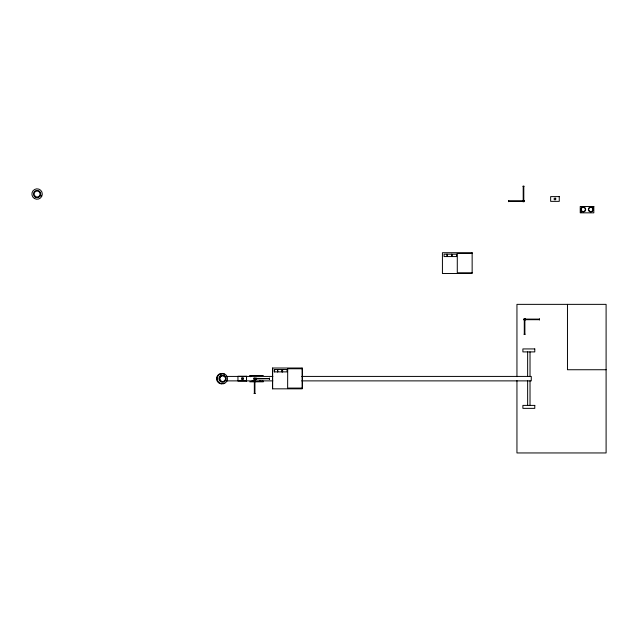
<?xml version="1.0" encoding="UTF-8"?>
<svg xmlns="http://www.w3.org/2000/svg" width="638" height="638" viewBox="0 0 638 638"><rect width="100%" height="100%" fill="white"/><g stroke="black" fill="none" stroke-linecap="round" stroke-linejoin="round"><path stroke-width="0.96" d="M269.388 378.725L269.419 379.243L269.364 378.35M269.443 378.725L255.224 378.948L255.216 378.366L255.208 378.908M269.388 378.573L269.419 378.055L269.435 378.86M262.242 381.388L262.569 380.607M262.122 380.838L262.792 380.671L262.912 381.301M250.056 376.117L250.87 375.91L250.726 376.635M250.224 375.91L250.104 376.356M250.822 376.564L250.941 376.117M262.96 381.301L262.29 381.468M250.662 376.683L250.056 376.356M522.905 186.24L524.093 186.24M508.638 200.803L522.905 200.803M508.638 201.401L522.905 201.401M472.144 253.461L457.286 253.461L457.286 272.777L472.144 272.777M525.178 319.104L539.445 319.104M525.178 319.694L539.445 319.694M523.989 334.256L525.178 334.256M287.642 368.764L302.476 368.764L302.476 388.087L287.642 388.087L287.69 368.764M606.1 369.737L567.469 369.737L567.469 304.358M249.745 375.479L263.319 375.479M246.547 376.276L237.926 376.276L237.974 381.03L246.547 381.03L246.547 376.276L246.499 381.03M226.49 376.42L272.865 376.42M301.75 376.42L531.271 376.42L531.271 380.878L301.75 380.878M243.062 377.911L241.523 377.911L241.579 379.395L243.062 379.395L243.062 377.911L242.998 379.395M255.224 378.35L269.443 378.573M255.28 379.243L253.98 379.243L253.98 378.055L255.28 378.055L255.168 379.243M226.49 380.878L272.865 380.878M249.745 381.819L263.319 381.819M254.044 393.51L255.224 393.51M262.569 381.524L262.122 381.301M539.445 318.801L539.445 319.989M530.019 351.905L530.019 376.42M530.019 380.878L530.019 405.401M527.642 351.905L527.642 376.42M527.642 380.878L527.642 405.401M524.883 319.989L524.883 334.256M524.284 319.989L524.284 334.256M523.798 186.24L523.798 200.507M523.2 186.24L523.2 200.507M516.947 376.667L516.947 304.358L606.1 304.358L606.1 452.948L516.947 452.948L516.947 380.631M508.638 200.507L508.638 201.696M302.428 368.764L302.428 388.087M282.61 369.506L282.61 371.882M282.235 369.506L282.251 371.882M281.876 369.506L281.876 371.882M277.793 369.506L277.793 371.882M277.482 369.506L277.482 371.882M274.579 369.506L274.579 371.882M272.609 368.022L272.609 388.829M254.929 379.243L254.929 393.51M254.339 379.243L254.339 393.51M254.099 378.055L254.099 379.243M260.886 381.173A2.416 2.4 -90 0 1 259.642 381.173M260.471 381.173A2.416 2.4 -90 0 1 259.227 381.173M253.374 381.173A2.416 2.4 -90 0 1 252.13 381.173M252.959 381.173A2.416 2.4 -90 0 1 251.715 381.173M223.196 373.669A5.2 5.176 -90 0 1 224.432 374.219M224.185 383.223A5.2 5.176 -90 0 1 222.917 383.709M221.577 383.853A5.2 5.176 -90 0 1 216.545 378.509A5.2 5.176 -90 0 1 221.864 373.453M224.64 380.75A2.975 2.959 -90 0 1 220.453 380.75A2.975 2.959 -90 0 1 220.453 376.548A2.975 2.959 -90 0 1 224.64 376.548M225.11 377.162A2.975 2.959 -90 0 1 225.405 377.879M225.405 379.419A2.975 2.959 -90 0 1 225.11 380.136M217.008 379.73A4.657 4.633 -90 0 1 217.072 377.321M220.437 374.123A4.657 4.633 -90 0 1 221.641 373.996M41.566 195.364A4.657 4.657 0 0 1 41.063 196.472M254.403 378.573L254.977 378.725L254.403 378.573M255.535 378.494C256.261 380.766 257.297 376.899 255.535 378.494M255.822 378.573L256.396 378.725L255.822 378.573M522.921 200.946C523.654 203.219 524.691 199.343 522.921 200.946M523.208 201.026L523.782 201.177L523.208 201.026M524.013 319.247C524.739 321.512 525.776 317.644 524.013 319.247M524.3 319.319L524.875 319.478L524.3 319.319M580.54 211.96C581.106 213.714 581.912 210.715 580.54 211.96M592.622 207.127C593.18 208.889 593.986 205.883 592.622 207.127M559.263 196.608L550.65 196.608L550.65 201.361L559.263 201.361L559.263 196.608M555.698 198.243L554.215 198.243L554.215 199.726L555.698 199.726L555.698 198.243M524.093 200.507L522.905 200.507L522.905 201.696L524.093 201.696L524.093 200.507M593.818 206.489L580.237 206.489L580.237 212.837L593.818 212.837L593.818 206.489M472.144 252.712L442.429 252.712L442.429 273.519L472.144 273.519L472.144 252.712M446.975 254.195L444.056 254.195L444.056 256.572L446.975 256.572L446.975 254.195M451.752 254.195L447.294 254.195L447.294 256.572L451.752 256.572L451.752 254.195M456.585 254.195L452.127 254.195L452.127 256.572L456.585 256.572L456.585 254.195M525.178 318.801L523.989 318.801L523.989 319.989L525.178 319.989L525.178 318.801M534.78 348.93L522.889 348.93L522.889 351.905L534.78 351.905L534.78 348.93M302.181 368.022L272.562 368.022L272.562 388.829L302.181 388.829L302.133 368.022M287.044 369.506L274.228 369.506L274.228 371.882L287.044 371.882L287.044 369.506M534.78 405.401L522.889 405.401L522.889 408.368L534.78 408.368L534.78 405.401M225.629 380.559A3.637 3.621 -90 0 0 222.646 375.008A3.637 3.621 -90 0 0 219.36 380.384A3.637 3.621 -90 0 0 225.629 380.559M226.745 381.372A5.2 5.176 -90 0 0 222.487 373.453A5.2 5.176 -90 0 0 217.789 381.125A5.2 5.176 -90 0 0 226.745 381.372M225.286 380.136A2.975 2.959 -90 0 0 222.726 375.678A2.975 2.959 -90 0 0 220.166 380.136A2.975 2.959 -90 0 0 225.286 380.136M589.743 211.306A2.113 2.113 0 0 0 592.917 209.471A2.113 2.113 0 0 0 589.743 207.645A2.113 2.113 0 0 0 589.743 211.306M589.592 211.569A2.416 2.416 0 0 0 593.22 209.471A2.416 2.416 0 0 0 589.592 207.382A2.416 2.416 0 0 0 589.592 211.569M582.047 211.569A2.416 2.416 0 0 0 585.668 209.471A2.416 2.416 0 0 0 582.047 207.382A2.416 2.416 0 0 0 582.047 211.569M582.191 211.306A2.113 2.113 0 0 0 585.365 209.471A2.113 2.113 0 0 0 582.191 207.645A2.113 2.113 0 0 0 582.191 211.306M35.194 197.134A3.637 3.637 0 0 0 40.736 194.127A3.637 3.637 0 0 0 35.369 190.826A3.637 3.637 0 0 0 35.194 197.134M34.372 198.458A5.2 5.2 0 0 0 42.299 194.175A5.2 5.2 0 0 0 34.627 189.454A5.2 5.2 0 0 0 34.372 198.458M34.994 196.129A2.975 2.975 0 0 0 39.971 194.797A2.975 2.975 0 0 0 36.326 191.161A2.975 2.975 0 0 0 34.994 196.129"/></g></svg>
